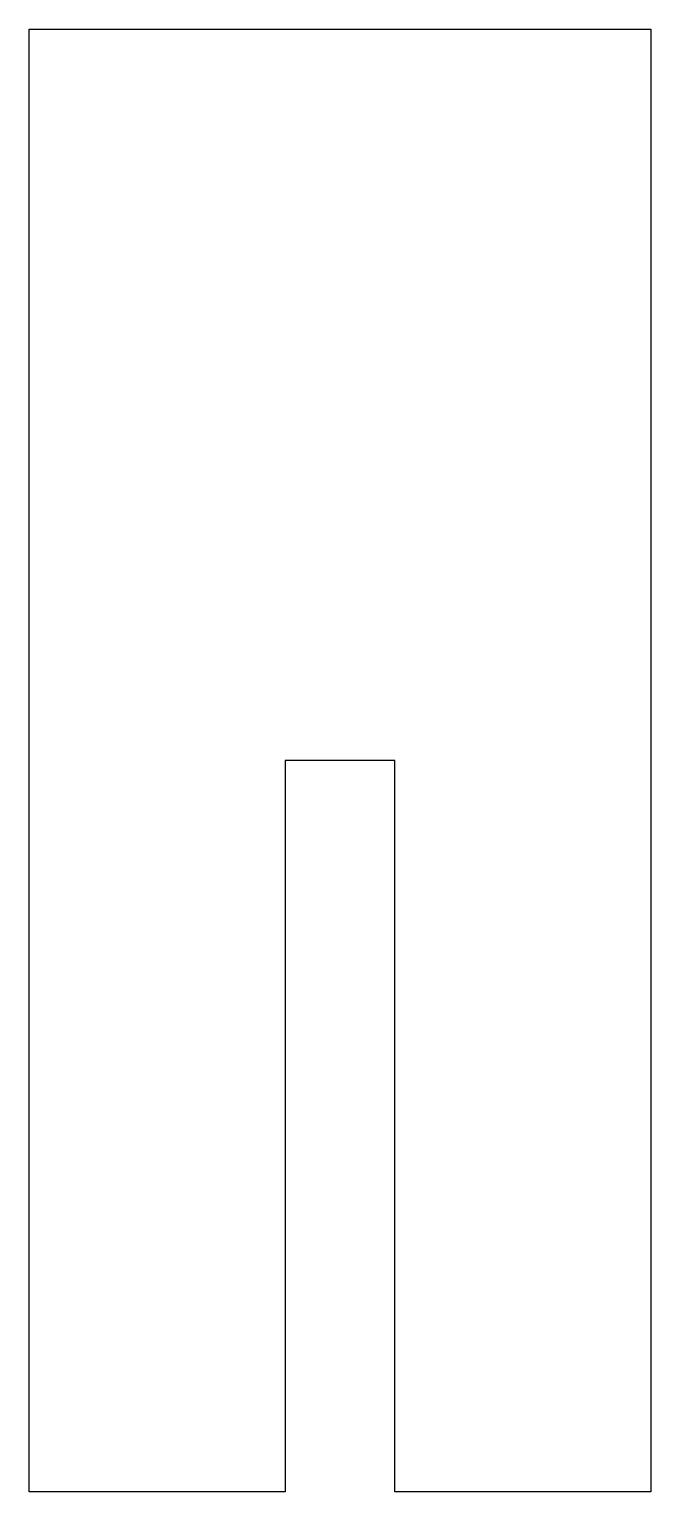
# Model space of a CAD drawing. Header units: millimetres. Extents: x -10 to 7, y -40 to 0.
import ezdxf

# ---------------------------------------------------------------- set-up
doc = ezdxf.new("R2010")
doc.units = ezdxf.units.MM
doc.layers.get('0').update_dxf_attribs({"linetype": 'CONTINUOUS'})

msp = doc.modelspace()

# ---------------------------------------------------------------- linework, layer by layer
msp.add_lwpolyline([(0, -40), (0, -20), (-3, -20), (-3, -40), (-10, -40), (-10, 0), (7, 0), (7, -40)], close=True)

doc.saveas('drawing.dxf')
